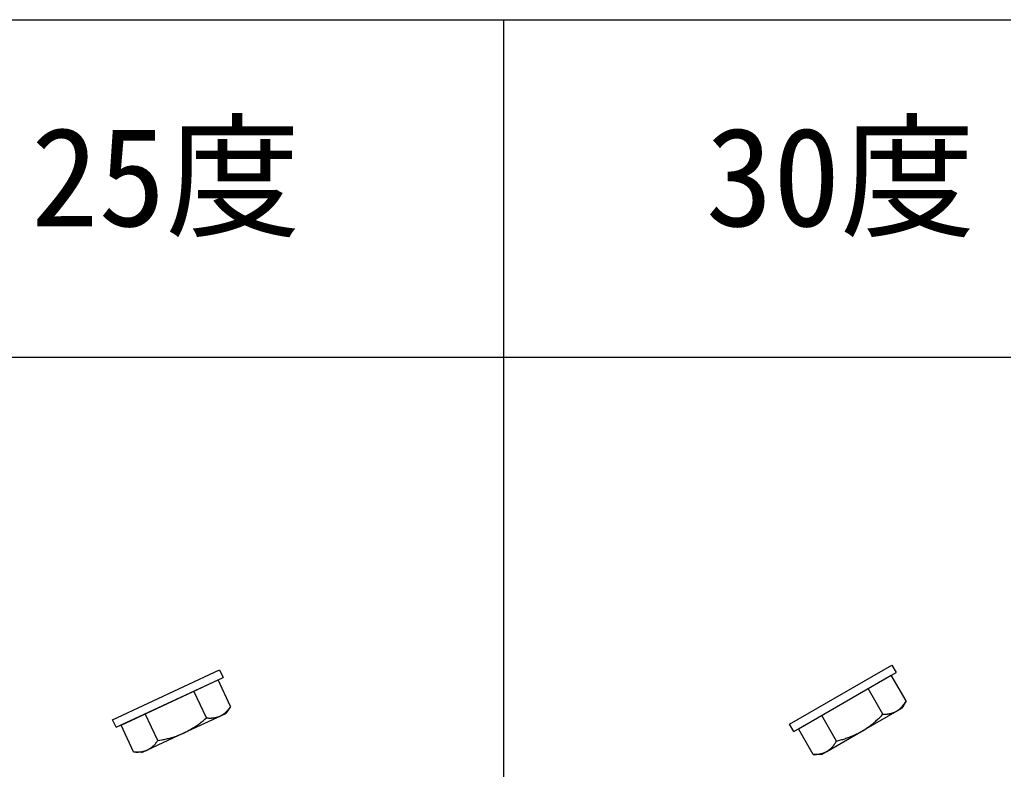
# Model space of a CAD drawing. Units: millimetres, scale not verified. Extents: x -390 to 390, y -176 to 193.
# Drawn here: x -158.7 to -100.4, y 131.6 to 176 of the extents above; entities that cross this region are included whole.
import ezdxf
from ezdxf.enums import TextEntityAlignment as Align

# ---------------------------------------------------------------- set-up
doc = ezdxf.new("R2010")
doc.units = ezdxf.units.MM
doc.header["$LTSCALE"] = 2
for name, color, linetype in [('0-0_0', 3, 'Continuous'), ('F-0', 4, 'Continuous'), ('F-E', 7, 'Continuous')]:
    doc.layers.add(name, color=color, linetype=linetype)
doc.styles.add('ＭＳ ゴシック', font='')
doc.styles.get('ＭＳ ゴシック').set_extended_font_data('MS Gothic')

msp = doc.modelspace()

# ---------------------------------------------------------------- linework, layer by layer
at = {"layer": '0-0_0'}
for p, q in [((-113.031, 134.25), (-106.969, 137.75)), ((-106.969, 137.75), (-106.719, 137.317)), ((-153.172, 134.521), (-146.828, 137.479)), ((-146.828, 137.479), (-146.617, 137.026)), ((-112.781, 133.817), (-106.719, 137.317)), ((-112.5, 133.979), (-107, 137.155)), ((-106.123, 135.635), (-107, 137.155)), ((-152.961, 134.068), (-146.617, 137.026)), ((-152.667, 134.205), (-146.911, 136.889)), ((-146.169, 135.299), (-146.911, 136.889)), ((-147.608, 134.628), (-148.35, 136.218)), ((-107.498, 134.842), (-108.375, 136.361)), ((-106.123, 135.635), (-106.368, 135.21)), ((-150.486, 133.286), (-151.228, 134.876)), ((-148.943, 133.734), (-146.451, 134.896)), ((-146.169, 135.299), (-146.451, 134.896)), ((-110.248, 133.254), (-111.125, 134.773)), ((-108.75, 133.835), (-106.368, 135.21)), ((-152.961, 134.068), (-153.172, 134.521)), ((-151.925, 132.615), (-152.667, 134.205)), ((-112.781, 133.817), (-113.031, 134.25)), ((-151.102, 132.728), (-148.943, 133.734)), ((-111.623, 132.46), (-112.5, 133.979)), ((-110.813, 132.644), (-108.75, 133.835)), ((-151.436, 132.572), (-151.925, 132.615)), ((-151.436, 132.572), (-151.102, 132.728)), ((-111.132, 132.46), (-111.623, 132.46)), ((-111.132, 132.46), (-110.813, 132.644))]:
    msp.add_line(p, q, dxfattribs=at)
for points in [[(-106.687, 135.026), (-106.676, 135.032), (-106.665, 135.039), (-106.644, 135.052), (-106.633, 135.059), (-106.623, 135.066), (-106.612, 135.073), (-106.602, 135.08), (-106.581, 135.095), (-106.571, 135.103), (-106.561, 135.11), (-106.55, 135.118), (-106.54, 135.126), (-106.53, 135.134), (-106.52, 135.142), (-106.507, 135.153), (-106.493, 135.165), (-106.48, 135.177), (-106.467, 135.189), (-106.454, 135.201), (-106.441, 135.213), (-106.428, 135.226), (-106.416, 135.238), (-106.403, 135.251), (-106.391, 135.264), (-106.379, 135.277), (-106.367, 135.291), (-106.355, 135.304), (-106.343, 135.318), (-106.331, 135.332), (-106.32, 135.346), (-106.306, 135.363), (-106.293, 135.38), (-106.28, 135.397), (-106.267, 135.414), (-106.254, 135.431), (-106.242, 135.449), (-106.229, 135.467), (-106.217, 135.485), (-106.205, 135.503)], [(-106.205, 135.503), (-106.193, 135.521), (-106.18, 135.54), (-106.169, 135.559), (-106.146, 135.597), (-106.123, 135.635)], [(-146.848, 134.714), (-146.837, 134.718), (-146.827, 134.722), (-146.816, 134.727), (-146.805, 134.732), (-146.795, 134.736), (-146.784, 134.741)], [(-146.784, 134.741), (-146.773, 134.746), (-146.762, 134.752), (-146.739, 134.763), (-146.728, 134.769), (-146.717, 134.775), (-146.706, 134.781), (-146.695, 134.788), (-146.673, 134.8), (-146.662, 134.807), (-146.651, 134.814), (-146.64, 134.821), (-146.63, 134.828), (-146.619, 134.835), (-146.608, 134.842), (-146.594, 134.852), (-146.579, 134.862), (-146.565, 134.873), (-146.551, 134.884), (-146.537, 134.895), (-146.523, 134.906), (-146.51, 134.917), (-146.496, 134.929), (-146.482, 134.94), (-146.469, 134.952), (-146.456, 134.964), (-146.442, 134.977), (-146.429, 134.989), (-146.416, 135.002), (-146.403, 135.015), (-146.391, 135.028), (-146.376, 135.043), (-146.361, 135.059), (-146.347, 135.075), (-146.332, 135.091), (-146.318, 135.107), (-146.304, 135.124), (-146.29, 135.14), (-146.276, 135.157), (-146.262, 135.174)], [(-146.262, 135.174), (-146.249, 135.191), (-146.235, 135.209), (-146.222, 135.227), (-146.195, 135.262), (-146.169, 135.299)], [(-108.75, 133.835), (-108.69, 133.87), (-108.632, 133.906), (-108.573, 133.942), (-108.516, 133.979), (-108.459, 134.017), (-108.403, 134.056), (-108.347, 134.096), (-108.292, 134.136), (-108.237, 134.177), (-108.183, 134.218), (-108.129, 134.261), (-108.076, 134.304), (-108.023, 134.348), (-107.971, 134.392), (-107.919, 134.437), (-107.867, 134.483), (-107.82, 134.526), (-107.772, 134.57), (-107.726, 134.614), (-107.679, 134.659), (-107.588, 134.75), (-107.498, 134.842)], [(-107.498, 134.842), (-107.468, 134.842), (-107.438, 134.842), (-107.408, 134.843), (-107.378, 134.844), (-107.349, 134.846), (-107.319, 134.848), (-107.29, 134.85), (-107.261, 134.853), (-107.232, 134.856), (-107.203, 134.86), (-107.174, 134.864), (-107.146, 134.868), (-107.118, 134.873), (-107.104, 134.875), (-107.09, 134.878), (-107.076, 134.881), (-107.062, 134.884), (-107.048, 134.887), (-107.035, 134.89), (-107.011, 134.896), (-106.988, 134.902), (-106.965, 134.908), (-106.942, 134.915), (-106.931, 134.919), (-106.92, 134.922), (-106.909, 134.926), (-106.898, 134.93), (-106.876, 134.938), (-106.865, 134.942), (-106.854, 134.946), (-106.843, 134.95), (-106.832, 134.955), (-106.821, 134.959), (-106.811, 134.964), (-106.8, 134.969), (-106.79, 134.973), (-106.769, 134.983), (-106.758, 134.988), (-106.748, 134.993)], [(-106.748, 134.993), (-106.738, 134.999), (-106.727, 135.004), (-106.717, 135.009), (-106.707, 135.015), (-106.697, 135.02), (-106.687, 135.026)], [(-148.943, 133.734), (-148.881, 133.764), (-148.819, 133.794), (-148.758, 133.826), (-148.698, 133.858), (-148.638, 133.891), (-148.578, 133.924), (-148.519, 133.959), (-148.46, 133.994), (-148.402, 134.03), (-148.345, 134.067), (-148.288, 134.104), (-148.231, 134.143), (-148.174, 134.182), (-148.118, 134.221), (-148.063, 134.262), (-148.007, 134.303), (-147.956, 134.342), (-147.906, 134.381), (-147.855, 134.421), (-147.805, 134.462), (-147.706, 134.544), (-147.608, 134.628)], [(-147.608, 134.628), (-147.578, 134.626), (-147.548, 134.623), (-147.519, 134.622), (-147.489, 134.62), (-147.459, 134.619), (-147.43, 134.619), (-147.4, 134.618), (-147.371, 134.618), (-147.342, 134.619), (-147.313, 134.62), (-147.284, 134.622), (-147.255, 134.623), (-147.227, 134.626), (-147.213, 134.627), (-147.199, 134.629), (-147.185, 134.63), (-147.171, 134.632), (-147.157, 134.634), (-147.143, 134.636), (-147.119, 134.639), (-147.095, 134.644), (-147.072, 134.648), (-147.049, 134.653), (-147.037, 134.655), (-147.025, 134.658), (-147.014, 134.661), (-147.003, 134.664), (-146.98, 134.67), (-146.969, 134.673), (-146.957, 134.676), (-146.946, 134.679), (-146.935, 134.683), (-146.924, 134.686), (-146.913, 134.69), (-146.902, 134.694), (-146.891, 134.697), (-146.87, 134.705), (-146.859, 134.709), (-146.848, 134.714)], [(-150.486, 133.286), (-150.359, 133.307), (-150.233, 133.33), (-150.17, 133.342), (-150.106, 133.355), (-150.044, 133.369), (-149.981, 133.383), (-149.914, 133.399), (-149.847, 133.415), (-149.781, 133.433), (-149.714, 133.451), (-149.649, 133.47), (-149.583, 133.489), (-149.518, 133.51), (-149.453, 133.531), (-149.388, 133.553), (-149.324, 133.576), (-149.26, 133.6), (-149.196, 133.625), (-149.133, 133.651), (-149.069, 133.678), (-149.006, 133.706), (-148.943, 133.734)], [(-110.248, 133.254), (-110.123, 133.286), (-109.999, 133.32), (-109.937, 133.338), (-109.876, 133.356), (-109.814, 133.375), (-109.753, 133.394), (-109.687, 133.416), (-109.622, 133.438), (-109.558, 133.462), (-109.493, 133.485), (-109.429, 133.51), (-109.366, 133.535), (-109.303, 133.561), (-109.24, 133.588), (-109.177, 133.616), (-109.115, 133.645), (-109.054, 133.674), (-108.992, 133.704), (-108.931, 133.736), (-108.87, 133.768), (-108.81, 133.801), (-108.75, 133.835)], [(-151.114, 132.722), (-151.092, 132.732), (-151.082, 132.738), (-151.071, 132.743), (-151.061, 132.748), (-151.051, 132.753), (-151.041, 132.759), (-151.03, 132.764), (-151.02, 132.77), (-151, 132.781), (-150.99, 132.787), (-150.98, 132.793), (-150.971, 132.799), (-150.961, 132.806), (-150.951, 132.812), (-150.941, 132.818), (-150.932, 132.825), (-150.913, 132.838), (-150.903, 132.845), (-150.893, 132.852), (-150.884, 132.859), (-150.875, 132.866), (-150.865, 132.873), (-150.847, 132.888), (-150.828, 132.903), (-150.81, 132.918), (-150.792, 132.934), (-150.781, 132.944), (-150.771, 132.953), (-150.76, 132.963), (-150.75, 132.973), (-150.74, 132.982), (-150.73, 132.992), (-150.71, 133.013), (-150.69, 133.033), (-150.67, 133.055), (-150.651, 133.076), (-150.632, 133.098), (-150.613, 133.12), (-150.594, 133.143)], [(-150.594, 133.143), (-150.575, 133.166), (-150.557, 133.189), (-150.539, 133.213), (-150.521, 133.237), (-150.504, 133.261), (-150.486, 133.286)], [(-110.824, 132.638), (-110.803, 132.65), (-110.793, 132.656), (-110.783, 132.662), (-110.774, 132.668), (-110.764, 132.674), (-110.754, 132.68), (-110.744, 132.687), (-110.735, 132.693), (-110.716, 132.706), (-110.707, 132.713), (-110.697, 132.72), (-110.688, 132.727), (-110.679, 132.734), (-110.67, 132.741), (-110.66, 132.748), (-110.651, 132.756), (-110.633, 132.771), (-110.624, 132.778), (-110.616, 132.786), (-110.607, 132.794), (-110.598, 132.802), (-110.589, 132.81), (-110.572, 132.826), (-110.555, 132.842), (-110.538, 132.859), (-110.521, 132.877), (-110.512, 132.887), (-110.502, 132.898), (-110.493, 132.908), (-110.483, 132.919), (-110.474, 132.929), (-110.465, 132.94), (-110.447, 132.962), (-110.429, 132.985), (-110.411, 133.007), (-110.393, 133.03), (-110.376, 133.054), (-110.359, 133.078), (-110.343, 133.102)], [(-110.343, 133.102), (-110.326, 133.127), (-110.31, 133.152), (-110.294, 133.177), (-110.279, 133.202), (-110.263, 133.228), (-110.248, 133.254)], [(-151.925, 132.615), (-151.884, 132.612), (-151.842, 132.609), (-151.801, 132.607), (-151.781, 132.606), (-151.76, 132.606), (-151.74, 132.605), (-151.72, 132.605), (-151.699, 132.605), (-151.679, 132.606), (-151.659, 132.606), (-151.639, 132.607), (-151.619, 132.608), (-151.599, 132.609), (-151.58, 132.61), (-151.56, 132.611), (-151.54, 132.613), (-151.521, 132.615), (-151.501, 132.617), (-151.482, 132.62), (-151.463, 132.622), (-151.443, 132.625), (-151.424, 132.628), (-151.405, 132.632), (-151.386, 132.635), (-151.368, 132.639), (-151.349, 132.643), (-151.33, 132.648), (-151.312, 132.653), (-151.293, 132.657), (-151.281, 132.661), (-151.268, 132.665), (-151.256, 132.668), (-151.244, 132.672), (-151.232, 132.676), (-151.22, 132.68), (-151.208, 132.684), (-151.196, 132.689), (-151.184, 132.693), (-151.172, 132.698)], [(-151.172, 132.698), (-151.16, 132.702), (-151.149, 132.707), (-151.137, 132.712), (-151.114, 132.722)], [(-111.623, 132.46), (-111.581, 132.46), (-111.54, 132.461), (-111.499, 132.463), (-111.478, 132.464), (-111.458, 132.465), (-111.438, 132.467), (-111.417, 132.468), (-111.397, 132.47), (-111.377, 132.472), (-111.357, 132.474), (-111.337, 132.477), (-111.317, 132.479), (-111.298, 132.482), (-111.278, 132.485), (-111.259, 132.488), (-111.239, 132.492), (-111.22, 132.495), (-111.201, 132.499), (-111.182, 132.503), (-111.163, 132.508), (-111.144, 132.512), (-111.125, 132.517), (-111.106, 132.522), (-111.088, 132.527), (-111.069, 132.533), (-111.051, 132.539), (-111.033, 132.545), (-111.015, 132.551), (-110.997, 132.557), (-110.985, 132.562), (-110.973, 132.567), (-110.961, 132.572), (-110.949, 132.576), (-110.937, 132.581), (-110.926, 132.587), (-110.914, 132.592), (-110.903, 132.597), (-110.891, 132.603), (-110.88, 132.608)], [(-110.88, 132.608), (-110.869, 132.614), (-110.857, 132.62), (-110.846, 132.626), (-110.824, 132.638)]]:
    msp.add_lwpolyline(points, dxfattribs=at)
at = {"layer": 'F-0', "color": 6}
for p, q in [((-390, 176), (390, 176)), ((-390, 156), (390, 156))]:
    msp.add_line(p, q, dxfattribs=at)
at = {"layer": 'F-0'}
msp.add_line((-130, 176), (-130, -176), dxfattribs=at)

# ---------------------------------------------------------------- texts
at = {"layer": 'F-E', "style": 'ＭＳ ゴシック'}
for s, p in [('25度', (-158, 162)), ('30度', (-118, 162))]:
    msp.add_text(s, height=5.865, dxfattribs=at).set_placement(p, align=Align.BOTTOM_LEFT)

doc.saveas('drawing.dxf')
